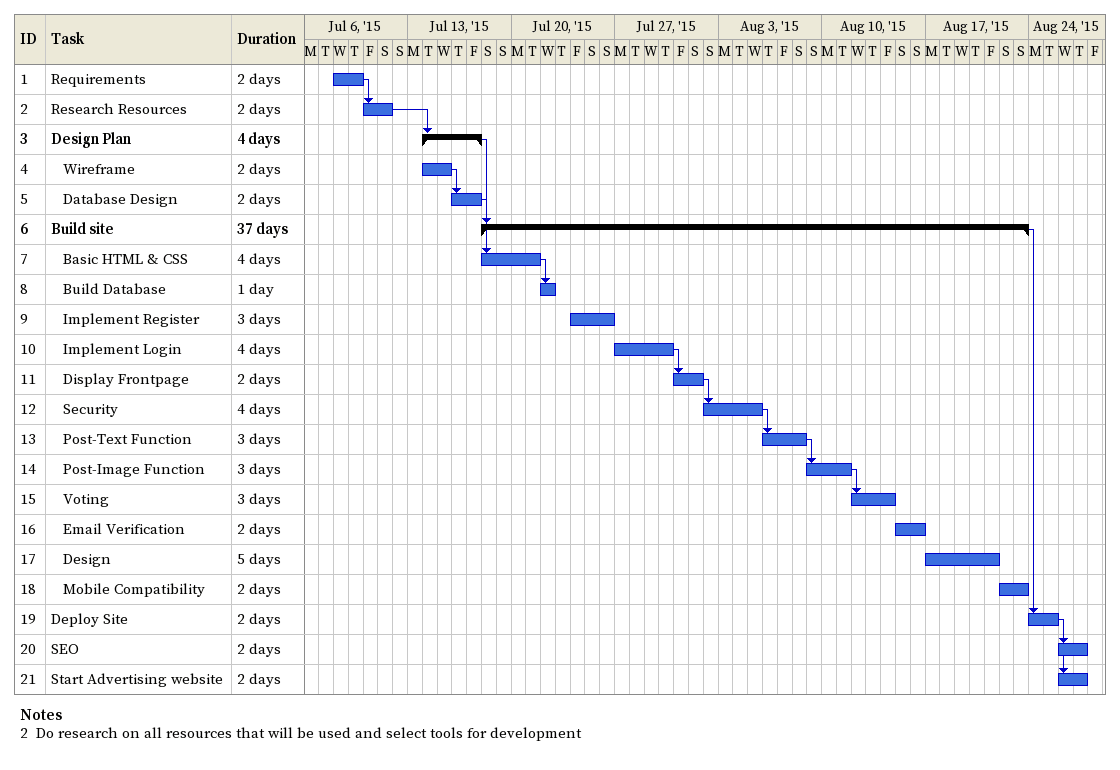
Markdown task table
| ID | Level | Task | Duration | Start | Finish | Predecessors |
|---|---|---|---|---|---|---|
| 1 | 1 | Requirements | 2d | 2015-07-08 | 2015-07-09 |  |
| 2 | 1 | Research Resources | 2d | 2015-07-10 | 2015-07-11 | 1 |
| 3 | 1 | **Design Plan** | 4d | 2015-07-14 | 2015-07-17 | 2 |
| 4 | 2 | Wireframe | 2d | 2015-07-14 | 2015-07-15 |  |
| 5 | 2 | Database Design | 2d | 2015-07-16 | 2015-07-17 | 4 |
| 6 | 1 | **Build site** | 37d | 2015-07-18 | 2015-08-23 | 3 |
| 7 | 2 | Basic HTML & CSS | 4d | 2015-07-18 | 2015-07-21 | 5 |
| 8 | 2 | Build Database | 1d | 2015-07-22 | 2015-07-22 | 7 |
| 9 | 2 | Implement Register | 3d | 2015-07-24 | 2015-07-26 |  |
| 10 | 2 | Implement Login | 4d | 2015-07-27 | 2015-07-30 |  |
| 11 | 2 | Display Frontpage | 2d | 2015-07-31 | 2015-08-01 | 10 |
| 12 | 2 | Security | 4d | 2015-08-02 | 2015-08-05 | 11 |
| 13 | 2 | Post-Text Function | 3d | 2015-08-06 | 2015-08-08 | 12 |
| 14 | 2 | Post-Image Function | 3d | 2015-08-09 | 2015-08-11 | 13 |
| 15 | 2 | Voting | 3d | 2015-08-12 | 2015-08-14 | 14 |
| 16 | 2 | Email Verification | 2d | 2015-08-15 | 2015-08-16 |  |
| 17 | 2 | Design | 5d | 2015-08-17 | 2015-08-21 |  |
| 18 | 2 | Mobile Compatibility | 2d | 2015-08-22 | 2015-08-23 |  |
| 19 | 1 | Deploy Site | 2d | 2015-08-24 | 2015-08-25 | 6 |
| 20 | 1 | SEO | 2d | 2015-08-26 | 2015-08-27 | 19 |
| 21 | 1 | Start Advertising website | 2d | 2015-08-26 | 2015-08-27 | 19 |

Notes
- 2: Do research on all resources that will be used and select tools for development
